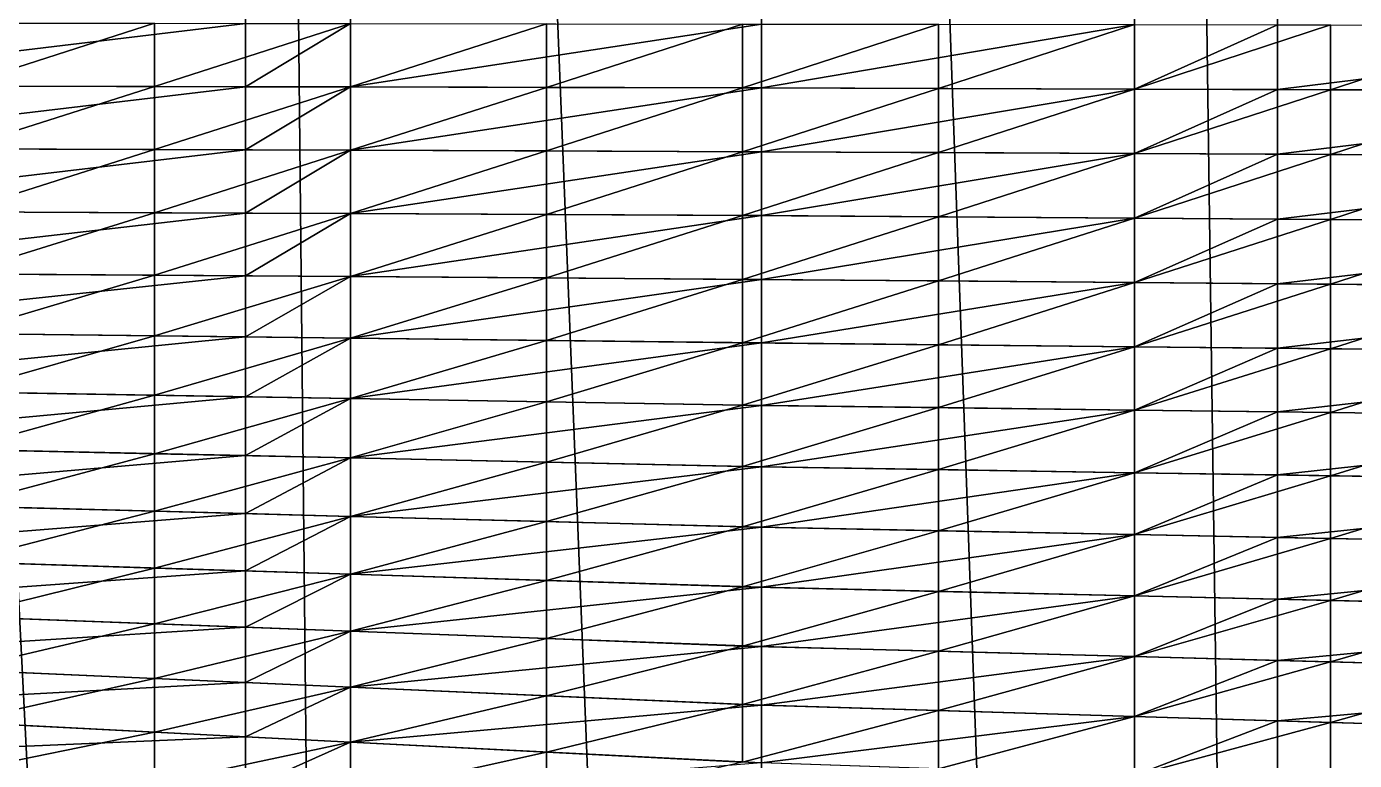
# Model space of a CAD drawing. Header units: metres. Extents: x -3 to 177, y -14 to 14.
# Drawn here: x 19.537 to 23.178, y -2.192 to -0.182 of the extents above; entities that cross this region are included whole.
import ezdxf

# ---------------------------------------------------------------- set-up
doc = ezdxf.new("R2010")
doc.units = ezdxf.units.M
doc.layers.add('ENGINE_ROOM', color=7, linetype='Continuous', true_color=0xa1acbe)
doc.layers.add('HULL', color=7, linetype='Continuous', true_color=0x528ba5)

msp = doc.modelspace()

# ---------------------------------------------------------------- linework, layer by layer
at = {"layer": 'ENGINE_ROOM'}
for points in [[(22.9665, 14.2364, 14.6066), (24.3812, -14.2976, 14.6043), (24.3812, 14.2976, 14.6043)], [(21.5517, 14.1752, 14.6089), (22.575, -14.2195, 14.6073), (22.575, 14.2195, 14.6073)], [(22.575, 14.2195, 14.6073), (22.9665, -14.2364, 14.6066), (22.9665, 14.2364, 14.6066)], [(22.575, 14.2195, 14.6073), (22.575, -14.2195, 14.6073), (22.9665, -14.2364, 14.6066)], [(22.9665, 14.2364, 14.6066), (22.9665, -14.2364, 14.6066), (24.3812, -14.2976, 14.6043)], [(20.425, 14.067, 14.613), (21.5517, -14.1752, 14.6089), (21.5517, 14.1752, 14.6089)], [(21.5517, 14.1752, 14.6089), (21.5517, -14.1752, 14.6089), (22.575, -14.2195, 14.6073)], [(20.1369, 14.0386, 14.6141), (20.425, -14.067, 14.613), (20.425, 14.067, 14.613)], [(20.425, 14.067, 14.613), (20.425, -14.067, 14.613), (21.5517, -14.1752, 14.6089)], [(18.7222, 13.8991, 14.6193), (20.1369, -14.0386, 14.6141), (20.1369, 14.0386, 14.6141)], [(20.1369, 14.0386, 14.6141), (20.1369, -14.0386, 14.6141), (20.425, -14.067, 14.613)], [(18.7222, 13.8991, 14.6193), (18.7222, -13.8991, 14.6193), (20.1369, -14.0386, 14.6141)], [(18.7222, -0.3434), (18.7222, -0.1717), (20.1369, -0.1733)], [(18.7222, -0.3434), (20.1369, -0.1733), (20.1369, -0.3466)], [(20.1369, -0.3466), (20.1369, -0.1733), (20.425, -0.1736)], [(20.1369, -0.3466), (20.425, -0.1736), (20.425, -0.3473)], [(20.425, -0.3473), (20.425, -0.1736), (21.5517, -0.175)], [(20.425, -0.3473), (21.5517, -0.175), (21.5517, -0.3499)], [(21.5517, -0.3499), (21.5517, -0.175), (22.575, -0.1767)], [(21.5517, -0.3499), (22.575, -0.1767), (22.575, -0.3533)], [(22.575, -0.3533), (22.575, -0.1767), (22.9665, -0.1773)], [(22.575, -0.3533), (22.9665, -0.1773), (22.9665, -0.3546)], [(22.9665, -0.3546), (22.9665, -0.1773), (24.3812, -0.1796)], [(22.9665, -0.3546), (24.3812, -0.1796), (24.3812, -0.3593)], [(18.7222, -0.5151), (18.7222, -0.3434), (20.1369, -0.3466)], [(18.7222, -0.5151), (20.1369, -0.3466), (20.1369, -0.52)], [(20.1369, -0.52), (20.1369, -0.3466), (20.425, -0.3473)], [(20.1369, -0.52), (20.425, -0.3473), (20.425, -0.5209)], [(20.425, -0.5209), (20.425, -0.3473), (21.5517, -0.3499)], [(20.425, -0.5209), (21.5517, -0.3499), (21.5517, -0.5249)], [(21.5517, -0.5249), (21.5517, -0.3499), (22.575, -0.3533)], [(21.5517, -0.5249), (22.575, -0.3533), (22.575, -0.53)], [(22.575, -0.53), (22.575, -0.3533), (22.9665, -0.3546)], [(22.575, -0.53), (22.9665, -0.3546), (22.9665, -0.5319)], [(22.9665, -0.5319), (22.9665, -0.3546), (24.3812, -0.3593)], [(22.9665, -0.5319), (24.3812, -0.3593), (24.3812, -0.5389)], [(18.7222, -0.6863, 0.0057), (18.7222, -0.5151), (20.1369, -0.52)], [(18.7222, -0.6863, 0.0057), (20.1369, -0.52), (20.1369, -0.693, 0.0028)], [(20.1369, -0.693, 0.0028), (20.1369, -0.52), (20.425, -0.5209)], [(20.1369, -0.693, 0.0028), (20.425, -0.5209), (20.425, -0.6944, 0.0022)], [(20.425, -0.6944, 0.0022), (20.425, -0.5209), (21.5517, -0.5249)], [(20.425, -0.6944, 0.0022), (21.5517, -0.5249), (21.5517, -0.6999)], [(21.5517, -0.6999), (21.5517, -0.5249), (22.575, -0.53)], [(21.5517, -0.6999), (22.575, -0.53), (22.575, -0.7066)], [(22.575, -0.7066), (22.575, -0.53), (22.9665, -0.5319)], [(22.575, -0.7066), (22.9665, -0.5319), (22.9665, -0.7092)], [(22.9665, -0.7092), (22.9665, -0.5319), (24.3812, -0.5389)], [(22.9665, -0.7092), (24.3812, -0.5389), (24.3812, -0.7185)], [(18.7222, -0.8553, 0.0281), (18.7222, -0.6863, 0.0057), (20.1369, -0.693, 0.0028)], [(18.7222, -0.8553, 0.0281), (20.1369, -0.693, 0.0028), (20.1369, -0.8651, 0.0138)], [(20.1369, -0.8651, 0.0138), (20.1369, -0.693, 0.0028), (20.425, -0.6944, 0.0022)], [(20.1369, -0.8651, 0.0138), (20.425, -0.6944, 0.0022), (20.425, -0.867, 0.0109)], [(20.425, -0.867, 0.0109), (20.425, -0.6944, 0.0022), (21.5517, -0.6999)], [(20.425, -0.867, 0.0109), (21.5517, -0.6999), (21.5517, -0.8749)], [(21.5517, -0.8749), (21.5517, -0.6999), (22.575, -0.7066)], [(21.5517, -0.8749), (22.575, -0.7066), (22.575, -0.8833)], [(22.575, -0.8833), (22.575, -0.7066), (22.9665, -0.7092)], [(22.575, -0.8833), (22.9665, -0.7092), (22.9665, -0.8865)], [(22.9665, -0.8865), (22.9665, -0.7092), (24.3812, -0.7185)], [(22.9665, -0.8865), (24.3812, -0.7185), (24.3812, -0.8982)], [(18.7222, -1.0156, 0.0821), (18.7222, -0.8553, 0.0281), (20.1369, -0.8651, 0.0138)], [(18.7222, -1.0156, 0.0821), (20.1369, -0.8651, 0.0138), (20.1369, -1.0322, 0.0493)], [(20.1369, -1.0322, 0.0493), (20.1369, -0.8651, 0.0138), (20.425, -0.867, 0.0109)], [(20.1369, -1.0322, 0.0493), (20.425, -0.867, 0.0109), (20.425, -1.0355, 0.0426)], [(20.425, -1.0355, 0.0426), (20.425, -0.867, 0.0109), (21.5517, -0.8749)], [(20.425, -1.0355, 0.0426), (21.5517, -0.8749), (21.5517, -1.0486, 0.0176)], [(21.5517, -1.0486, 0.0176), (21.5517, -0.8749), (22.575, -0.8833)], [(21.5517, -1.0486, 0.0176), (22.575, -0.8833), (22.575, -1.059, 0.0133)], [(22.575, -1.059, 0.0133), (22.575, -0.8833), (22.9665, -0.8865)], [(22.575, -1.059, 0.0133), (22.9665, -0.8865), (22.9665, -1.063, 0.0117)], [(22.9665, -1.063, 0.0117), (22.9665, -0.8865), (24.3812, -0.8982)], [(22.9665, -1.063, 0.0117), (24.3812, -0.8982), (24.3812, -1.0774, 0.0059)], [(18.7222, -1.1724, 0.1479), (18.7222, -1.0156, 0.0821), (20.1369, -1.0322, 0.0493)], [(18.7222, -1.1724, 0.1479), (20.1369, -1.0322, 0.0493), (20.1369, -1.1961, 0.1006)], [(20.1369, -1.1961, 0.1006), (20.1369, -1.0322, 0.0493), (20.425, -1.0355, 0.0426)], [(20.1369, -1.1961, 0.1006), (20.425, -1.0355, 0.0426), (20.425, -1.2009, 0.0909)], [(20.425, -1.2009, 0.0909), (20.425, -1.0355, 0.0426), (21.5517, -1.0486, 0.0176)], [(20.425, -1.2009, 0.0909), (21.5517, -1.0486, 0.0176), (21.5517, -1.2196, 0.0543)], [(21.5517, -1.2196, 0.0543), (21.5517, -1.0486, 0.0176), (22.575, -1.059, 0.0133)], [(21.5517, -1.2196, 0.0543), (22.575, -1.059, 0.0133), (22.575, -1.2326, 0.0412)], [(22.575, -1.2326, 0.0412), (22.575, -1.059, 0.0133), (22.9665, -1.063, 0.0117)], [(22.575, -1.2326, 0.0412), (22.9665, -1.063, 0.0117), (22.9665, -1.2376, 0.0362)], [(22.9665, -1.2376, 0.0362), (22.9665, -1.063, 0.0117), (24.3812, -1.0774, 0.0059)], [(22.9665, -1.2376, 0.0362), (24.3812, -1.0774, 0.0059), (24.3812, -1.2557, 0.0181)], [(18.7222, -1.3268, 0.2203), (18.7222, -1.1724, 0.1479), (20.1369, -1.1961, 0.1006)], [(18.7222, -1.3268, 0.2203), (20.1369, -1.1961, 0.1006), (20.1369, -1.3574, 0.1609)], [(20.1369, -1.3574, 0.1609), (20.1369, -1.1961, 0.1006), (20.425, -1.2009, 0.0909)], [(20.1369, -1.3574, 0.1609), (20.425, -1.2009, 0.0909), (20.425, -1.3636, 0.1488)], [(20.425, -1.3636, 0.1488), (20.425, -1.2009, 0.0909), (21.5517, -1.2196, 0.0543)], [(20.425, -1.3636, 0.1488), (21.5517, -1.2196, 0.0543), (21.5517, -1.3877, 0.1025)], [(21.5517, -1.3877, 0.1025), (21.5517, -1.2196, 0.0543), (22.575, -1.2326, 0.0412)], [(21.5517, -1.3877, 0.1025), (22.575, -1.2326, 0.0412), (22.575, -1.4041, 0.078)], [(22.575, -1.4041, 0.078), (22.575, -1.2326, 0.0412), (22.9665, -1.2376, 0.0362)], [(22.575, -1.4041, 0.078), (22.9665, -1.2376, 0.0362), (22.9665, -1.4103, 0.0687)], [(22.9665, -1.4103, 0.0687), (22.9665, -1.2376, 0.0362), (24.3812, -1.2557, 0.0181)], [(22.9665, -1.4103, 0.0687), (24.3812, -1.2557, 0.0181), (24.3812, -1.433, 0.0349)], [(18.7222, -1.4787, 0.2979), (18.7222, -1.3268, 0.2203), (20.1369, -1.3574, 0.1609)], [(18.7222, -1.4787, 0.2979), (20.1369, -1.3574, 0.1609), (20.1369, -1.5163, 0.2275)], [(20.1369, -1.5163, 0.2275), (20.1369, -1.3574, 0.1609), (20.425, -1.3636, 0.1488)], [(20.1369, -1.5163, 0.2275), (20.425, -1.3636, 0.1488), (20.425, -1.5239, 0.2132)], [(20.425, -1.5239, 0.2132), (20.425, -1.3636, 0.1488), (21.5517, -1.3877, 0.1025)], [(20.425, -1.5239, 0.2132), (21.5517, -1.3877, 0.1025), (21.5517, -1.5535, 0.158)], [(21.5517, -1.5535, 0.158), (21.5517, -1.3877, 0.1025), (22.575, -1.4041, 0.078)], [(21.5517, -1.5535, 0.158), (22.575, -1.4041, 0.078), (22.575, -1.5736, 0.1238)], [(22.575, -1.5736, 0.1238), (22.575, -1.4041, 0.078), (22.9665, -1.4103, 0.0687)], [(22.575, -1.5736, 0.1238), (22.9665, -1.4103, 0.0687), (22.9665, -1.5813, 0.1108)], [(22.9665, -1.5813, 0.1108), (22.9665, -1.4103, 0.0687), (24.3812, -1.433, 0.0349)], [(22.9665, -1.5813, 0.1108), (24.3812, -1.433, 0.0349), (24.3812, -1.6091, 0.0636)], [(18.7222, -1.6283, 0.3799), (18.7222, -1.4787, 0.2979), (20.1369, -1.5163, 0.2275)], [(18.7222, -1.6283, 0.3799), (20.1369, -1.5163, 0.2275), (20.1369, -1.6733, 0.2986)], [(20.1369, -1.6733, 0.2986), (20.1369, -1.5163, 0.2275), (20.425, -1.5239, 0.2132)], [(20.1369, -1.6733, 0.2986), (20.425, -1.5239, 0.2132), (20.425, -1.6824, 0.2821)], [(20.425, -1.6824, 0.2821), (20.425, -1.5239, 0.2132), (21.5517, -1.5535, 0.158)], [(20.425, -1.6824, 0.2821), (21.5517, -1.5535, 0.158), (21.5517, -1.7177, 0.2182)], [(21.5517, -1.7177, 0.2182), (21.5517, -1.5535, 0.158), (22.575, -1.5736, 0.1238)], [(21.5517, -1.7177, 0.2182), (22.575, -1.5736, 0.1238), (22.575, -1.7416, 0.176)], [(22.575, -1.7416, 0.176), (22.575, -1.5736, 0.1238), (22.9665, -1.5813, 0.1108)], [(22.575, -1.7416, 0.176), (22.9665, -1.5813, 0.1108), (22.9665, -1.7507, 0.1599)], [(22.9665, -1.7507, 0.1599), (22.9665, -1.5813, 0.1108), (24.3812, -1.6091, 0.0636)], [(18.7222, -1.7742, 0.468), (18.7222, -1.6283, 0.3799), (20.1369, -1.6733, 0.2986)], [(22.9665, -1.7507, 0.1599), (24.3812, -1.6091, 0.0636), (24.3812, -1.7837, 0.1017)], [(18.7222, -1.7742, 0.468), (20.1369, -1.6733, 0.2986), (20.1369, -1.8275, 0.3749)], [(20.1369, -1.8275, 0.3749), (20.1369, -1.6733, 0.2986), (20.425, -1.6824, 0.2821)], [(20.1369, -1.8275, 0.3749), (20.425, -1.6824, 0.2821), (20.425, -1.8384, 0.3559)], [(20.425, -1.8384, 0.3559), (20.425, -1.6824, 0.2821), (21.5517, -1.7177, 0.2182)], [(20.425, -1.8384, 0.3559), (21.5517, -1.7177, 0.2182), (21.5517, -1.8803, 0.2828)], [(21.5517, -1.8803, 0.2828), (21.5517, -1.7177, 0.2182), (22.575, -1.7416, 0.176)], [(21.5517, -1.8803, 0.2828), (22.575, -1.7416, 0.176), (22.575, -1.9077, 0.2349)], [(22.575, -1.9077, 0.2349), (22.575, -1.7416, 0.176), (22.9665, -1.7507, 0.1599)], [(18.7222, -1.9165, 0.5615), (18.7222, -1.7742, 0.468), (20.1369, -1.8275, 0.3749)], [(22.575, -1.9077, 0.2349), (22.9665, -1.7507, 0.1599), (22.9665, -1.9182, 0.2166)], [(22.9665, -1.9182, 0.2166), (22.9665, -1.7507, 0.1599), (24.3812, -1.7837, 0.1017)], [(22.9665, -1.9182, 0.2166), (24.3812, -1.7837, 0.1017), (24.3812, -1.9561, 0.1504)], [(18.7222, -1.9165, 0.5615), (20.1369, -1.8275, 0.3749), (20.1369, -1.9789, 0.4566)], [(20.1369, -1.9789, 0.4566), (20.1369, -1.8275, 0.3749), (20.425, -1.8384, 0.3559)], [(20.1369, -1.9789, 0.4566), (20.425, -1.8384, 0.3559), (20.425, -1.9916, 0.4352)], [(20.425, -1.9916, 0.4352), (20.425, -1.8384, 0.3559), (21.5517, -1.8803, 0.2828)], [(20.425, -1.9916, 0.4352), (21.5517, -1.8803, 0.2828), (21.5517, -2.0406, 0.3527)], [(21.5517, -2.0406, 0.3527), (21.5517, -1.8803, 0.2828), (22.575, -1.9077, 0.2349)], [(18.7222, -2.055, 0.6604), (18.7222, -1.9165, 0.5615), (20.1369, -1.9789, 0.4566)], [(21.5517, -2.0406, 0.3527), (22.575, -1.9077, 0.2349), (22.575, -2.0717, 0.2996)], [(22.575, -2.0717, 0.2996), (22.575, -1.9077, 0.2349), (22.9665, -1.9182, 0.2166)], [(22.575, -2.0717, 0.2996), (22.9665, -1.9182, 0.2166), (22.9665, -2.0836, 0.2793)], [(22.9665, -2.0836, 0.2793), (22.9665, -1.9182, 0.2166), (24.3812, -1.9561, 0.1504)], [(22.9665, -2.0836, 0.2793), (24.3812, -1.9561, 0.1504), (24.3812, -2.1265, 0.2059)], [(18.7222, -2.055, 0.6604), (20.1369, -1.9789, 0.4566), (20.1369, -2.1273, 0.5432)], [(20.1369, -2.1273, 0.5432), (20.1369, -1.9789, 0.4566), (20.425, -1.9916, 0.4352)], [(20.1369, -2.1273, 0.5432), (20.425, -1.9916, 0.4352), (20.425, -2.1421, 0.5194)], [(20.425, -2.1421, 0.5194), (20.425, -1.9916, 0.4352), (21.5517, -2.0406, 0.3527)], [(18.7222, -2.1876, 0.7666), (18.7222, -2.055, 0.6604), (20.1369, -2.1273, 0.5432)], [(20.425, -2.1421, 0.5194), (21.5517, -2.0406, 0.3527), (21.5517, -2.1988, 0.4274)], [(21.5517, -2.1988, 0.4274), (21.5517, -2.0406, 0.3527), (22.575, -2.0717, 0.2996)], [(21.5517, -2.1988, 0.4274), (22.575, -2.0717, 0.2996), (22.575, -2.2339, 0.3685)], [(22.575, -2.2339, 0.3685), (22.575, -2.0717, 0.2996), (22.9665, -2.0836, 0.2793)], [(22.575, -2.2339, 0.3685), (22.9665, -2.0836, 0.2793), (22.9665, -2.2473, 0.3459)], [(22.9665, -2.2473, 0.3459), (22.9665, -2.0836, 0.2793), (24.3812, -2.1265, 0.2059)], [(18.7222, -2.1876, 0.7666), (20.1369, -2.1273, 0.5432), (20.1369, -2.2713, 0.6365)], [(20.1369, -2.2713, 0.6365), (20.1369, -2.1273, 0.5432), (20.425, -2.1421, 0.5194)], [(20.1369, -2.2713, 0.6365), (20.425, -2.1421, 0.5194), (20.425, -2.2884, 0.6101)], [(20.425, -2.2884, 0.6101), (20.425, -2.1421, 0.5194), (21.5517, -2.1988, 0.4274)], [(22.9665, -2.2473, 0.3459), (24.3812, -2.1265, 0.2059), (24.3812, -2.2957, 0.2645)], [(18.7222, -2.314, 0.8797), (18.7222, -2.1876, 0.7666), (20.1369, -2.2713, 0.6365)]]:
    msp.add_3dface(points, dxfattribs=at)
at = {"layer": 'HULL'}
for points in [[(19.35, -0.3448), (19.35, -0.1724), (19.8875, -0.173)], [(19.35, -0.3448), (19.8875, -0.173), (19.8875, -0.3461)], [(19.8875, -0.3461), (19.8875, -0.173), (20.425, -0.1736)], [(19.8875, -0.3461), (20.425, -0.1736), (20.425, -0.3473)], [(20.425, -0.3473), (20.425, -0.1736), (20.9625, -0.1743)], [(20.425, -0.3473), (20.9625, -0.1743), (20.9625, -0.3485)], [(20.9625, -0.3485), (20.9625, -0.1743), (21.5, -0.1749)], [(20.9625, -0.3485), (21.5, -0.1749), (21.5, -0.3498)], [(21.5, -0.3498), (21.5, -0.1749), (22.0375, -0.1758)], [(21.5, -0.3498), (22.0375, -0.1758), (22.0375, -0.3515)], [(22.0375, -0.3515), (22.0375, -0.1758), (22.575, -0.1767)], [(22.0375, -0.3515), (22.575, -0.1767), (22.575, -0.3533)], [(22.575, -0.3533), (22.575, -0.1767), (23.1125, -0.1775)], [(22.575, -0.3533), (23.1125, -0.1775), (23.1125, -0.3551)], [(23.1125, -0.3551), (23.1125, -0.1775), (23.65, -0.1784)], [(23.1125, -0.3551), (23.65, -0.1784), (23.65, -0.3569)], [(19.35, -0.5172), (19.35, -0.3448), (19.8875, -0.3461)], [(19.35, -0.5172), (19.8875, -0.3461), (19.8875, -0.5191)], [(19.8875, -0.5191), (19.8875, -0.3461), (20.425, -0.3473)], [(19.8875, -0.5191), (20.425, -0.3473), (20.425, -0.5209)], [(20.425, -0.5209), (20.425, -0.3473), (20.9625, -0.3485)], [(20.425, -0.5209), (20.9625, -0.3485), (20.9625, -0.5228)], [(20.9625, -0.5228), (20.9625, -0.3485), (21.5, -0.3498)], [(20.9625, -0.5228), (21.5, -0.3498), (21.5, -0.5247)], [(21.5, -0.5247), (21.5, -0.3498), (22.0375, -0.3515)], [(21.5, -0.5247), (22.0375, -0.3515), (22.0375, -0.5273)], [(22.0375, -0.5273), (22.0375, -0.3515), (22.575, -0.3533)], [(22.0375, -0.5273), (22.575, -0.3533), (22.575, -0.53)], [(22.575, -0.53), (22.575, -0.3533), (23.1125, -0.3551)], [(22.575, -0.53), (23.1125, -0.3551), (23.1125, -0.5326)], [(23.1125, -0.5326), (23.1125, -0.3551), (23.65, -0.3569)], [(23.1125, -0.5326), (23.65, -0.3569), (23.65, -0.5353)], [(19.35, -0.6893, 0.0044), (19.35, -0.5172), (19.8875, -0.5191)], [(19.35, -0.6893, 0.0044), (19.8875, -0.5191), (19.8875, -0.6918, 0.0033)], [(19.8875, -0.6918, 0.0033), (19.8875, -0.5191), (20.425, -0.5209)], [(19.8875, -0.6918, 0.0033), (20.425, -0.5209), (20.425, -0.6944, 0.0022)], [(20.425, -0.6944, 0.0022), (20.425, -0.5209), (20.9625, -0.5228)], [(20.425, -0.6944, 0.0022), (20.9625, -0.5228), (20.9625, -0.697, 0.0011)], [(20.9625, -0.697, 0.0011), (20.9625, -0.5228), (21.5, -0.5247)], [(20.9625, -0.697, 0.0011), (21.5, -0.5247), (21.5, -0.6995)], [(21.5, -0.6995), (21.5, -0.5247), (22.0375, -0.5273)], [(21.5, -0.6995), (22.0375, -0.5273), (22.0375, -0.7031)], [(22.0375, -0.7031), (22.0375, -0.5273), (22.575, -0.53)], [(22.0375, -0.7031), (22.575, -0.53), (22.575, -0.7066)], [(22.575, -0.7066), (22.575, -0.53), (23.1125, -0.5326)], [(22.575, -0.7066), (23.1125, -0.5326), (23.1125, -0.7102)], [(23.1125, -0.7102), (23.1125, -0.5326), (23.65, -0.5353)], [(23.1125, -0.7102), (23.65, -0.5353), (23.65, -0.7137)], [(19.35, -0.8596, 0.0217), (19.35, -0.6893, 0.0044), (19.8875, -0.6918, 0.0033)], [(19.35, -0.8596, 0.0217), (19.8875, -0.6918, 0.0033), (19.8875, -0.8633, 0.0163)], [(19.8875, -0.8633, 0.0163), (19.8875, -0.6918, 0.0033), (20.425, -0.6944, 0.0022)], [(19.8875, -0.8633, 0.0163), (20.425, -0.6944, 0.0022), (20.425, -0.867, 0.0109)], [(20.425, -0.867, 0.0109), (20.425, -0.6944, 0.0022), (20.9625, -0.697, 0.0011)], [(20.425, -0.867, 0.0109), (20.9625, -0.697, 0.0011), (20.9625, -0.8707, 0.0054)], [(20.9625, -0.8707, 0.0054), (20.9625, -0.697, 0.0011), (21.5, -0.6995)], [(20.9625, -0.8707, 0.0054), (21.5, -0.6995), (21.5, -0.8744)], [(21.5, -0.8744), (21.5, -0.6995), (22.0375, -0.7031)], [(21.5, -0.8744), (22.0375, -0.7031), (22.0375, -0.8789)], [(22.0375, -0.8789), (22.0375, -0.7031), (22.575, -0.7066)], [(22.0375, -0.8789), (22.575, -0.7066), (22.575, -0.8833)], [(22.575, -0.8833), (22.575, -0.7066), (23.1125, -0.7102)], [(22.575, -0.8833), (23.1125, -0.7102), (23.1125, -0.8877)], [(23.1125, -0.8877), (23.1125, -0.7102), (23.65, -0.7137)], [(23.1125, -0.8877), (23.65, -0.7137), (23.65, -0.8921)], [(19.35, -1.023, 0.0675), (19.35, -0.8596, 0.0217), (19.8875, -0.8633, 0.0163)], [(19.35, -1.023, 0.0675), (19.8875, -0.8633, 0.0163), (19.8875, -1.0292, 0.0551)], [(19.8875, -1.0292, 0.0551), (19.8875, -0.8633, 0.0163), (20.425, -0.867, 0.0109)], [(19.8875, -1.0292, 0.0551), (20.425, -0.867, 0.0109), (20.425, -1.0355, 0.0426)], [(20.425, -1.0355, 0.0426), (20.425, -0.867, 0.0109), (20.9625, -0.8707, 0.0054)], [(20.425, -1.0355, 0.0426), (20.9625, -0.8707, 0.0054), (20.9625, -1.0418, 0.0302)], [(20.9625, -1.0418, 0.0302), (20.9625, -0.8707, 0.0054), (21.5, -0.8744)], [(20.9625, -1.0418, 0.0302), (21.5, -0.8744), (21.5, -1.0481, 0.0178)], [(21.5, -1.0481, 0.0178), (21.5, -0.8744), (22.0375, -0.8789)], [(21.5, -1.0481, 0.0178), (22.0375, -0.8789), (22.0375, -1.0536, 0.0155)], [(22.0375, -1.0536, 0.0155), (22.0375, -0.8789), (22.575, -0.8833)], [(22.0375, -1.0536, 0.0155), (22.575, -0.8833), (22.575, -1.059, 0.0133)], [(22.575, -1.059, 0.0133), (22.575, -0.8833), (23.1125, -0.8877)], [(22.575, -1.059, 0.0133), (23.1125, -0.8877), (23.1125, -1.0645, 0.0111)], [(23.1125, -1.0645, 0.0111), (23.1125, -0.8877), (23.65, -0.8921)], [(23.1125, -1.0645, 0.0111), (23.65, -0.8921), (23.65, -1.07, 0.0089)], [(19.35, -1.1829, 0.1269), (19.35, -1.023, 0.0675), (19.8875, -1.0292, 0.0551)], [(19.35, -1.1829, 0.1269), (19.8875, -1.0292, 0.0551), (19.8875, -1.1919, 0.1089)], [(19.8875, -1.1919, 0.1089), (19.8875, -1.0292, 0.0551), (20.425, -1.0355, 0.0426)], [(19.8875, -1.1919, 0.1089), (20.425, -1.0355, 0.0426), (20.425, -1.2009, 0.0909)], [(20.425, -1.2009, 0.0909), (20.425, -1.0355, 0.0426), (20.9625, -1.0418, 0.0302)], [(20.425, -1.2009, 0.0909), (20.9625, -1.0418, 0.0302), (20.9625, -1.2099, 0.0729)], [(20.9625, -1.2099, 0.0729), (20.9625, -1.0418, 0.0302), (21.5, -1.0481, 0.0178)], [(20.9625, -1.2099, 0.0729), (21.5, -1.0481, 0.0178), (21.5, -1.2189, 0.055)], [(21.5, -1.2189, 0.055), (21.5, -1.0481, 0.0178), (22.0375, -1.0536, 0.0155)], [(21.5, -1.2189, 0.055), (22.0375, -1.0536, 0.0155), (22.0375, -1.2258, 0.0481)], [(22.0375, -1.2258, 0.0481), (22.0375, -1.0536, 0.0155), (22.575, -1.059, 0.0133)], [(22.0375, -1.2258, 0.0481), (22.575, -1.059, 0.0133), (22.575, -1.2326, 0.0412)], [(22.575, -1.2326, 0.0412), (22.575, -1.059, 0.0133), (23.1125, -1.0645, 0.0111)], [(22.575, -1.2326, 0.0412), (23.1125, -1.0645, 0.0111), (23.1125, -1.2395, 0.0343)], [(23.1125, -1.2395, 0.0343), (23.1125, -1.0645, 0.0111), (23.65, -1.07, 0.0089)], [(23.1125, -1.2395, 0.0343), (23.65, -1.07, 0.0089), (23.65, -1.2463, 0.0275)], [(19.35, -1.3404, 0.1939), (19.35, -1.1829, 0.1269), (19.8875, -1.1919, 0.1089)], [(19.35, -1.3404, 0.1939), (19.8875, -1.1919, 0.1089), (19.8875, -1.352, 0.1714)], [(19.8875, -1.352, 0.1714), (19.8875, -1.1919, 0.1089), (20.425, -1.2009, 0.0909)], [(19.8875, -1.352, 0.1714), (20.425, -1.2009, 0.0909), (20.425, -1.3636, 0.1488)], [(20.425, -1.3636, 0.1488), (20.425, -1.2009, 0.0909), (20.9625, -1.2099, 0.0729)], [(20.425, -1.3636, 0.1488), (20.9625, -1.2099, 0.0729), (20.9625, -1.3752, 0.1263)], [(20.9625, -1.3752, 0.1263), (20.9625, -1.2099, 0.0729), (21.5, -1.2189, 0.055)], [(20.9625, -1.3752, 0.1263), (21.5, -1.2189, 0.055), (21.5, -1.3868, 0.1037)], [(21.5, -1.3868, 0.1037), (21.5, -1.2189, 0.055), (22.0375, -1.2258, 0.0481)], [(21.5, -1.3868, 0.1037), (22.0375, -1.2258, 0.0481), (22.0375, -1.3954, 0.0909)], [(22.0375, -1.3954, 0.0909), (22.0375, -1.2258, 0.0481), (22.575, -1.2326, 0.0412)], [(22.0375, -1.3954, 0.0909), (22.575, -1.2326, 0.0412), (22.575, -1.4041, 0.078)], [(22.575, -1.4041, 0.078), (22.575, -1.2326, 0.0412), (23.1125, -1.2395, 0.0343)], [(22.575, -1.4041, 0.078), (23.1125, -1.2395, 0.0343), (23.1125, -1.4127, 0.0652)], [(23.1125, -1.4127, 0.0652), (23.1125, -1.2395, 0.0343), (23.65, -1.2463, 0.0275)], [(23.1125, -1.4127, 0.0652), (23.65, -1.2463, 0.0275), (23.65, -1.4213, 0.0523)], [(19.35, -1.4954, 0.2667), (19.35, -1.3404, 0.1939), (19.8875, -1.352, 0.1714)], [(19.35, -1.4954, 0.2667), (19.8875, -1.352, 0.1714), (19.8875, -1.5097, 0.2399)], [(19.8875, -1.5097, 0.2399), (19.8875, -1.352, 0.1714), (20.425, -1.3636, 0.1488)], [(19.8875, -1.5097, 0.2399), (20.425, -1.3636, 0.1488), (20.425, -1.5239, 0.2132)], [(20.425, -1.5239, 0.2132), (20.425, -1.3636, 0.1488), (20.9625, -1.3752, 0.1263)], [(20.425, -1.5239, 0.2132), (20.9625, -1.3752, 0.1263), (20.9625, -1.5382, 0.1864)], [(20.9625, -1.5382, 0.1864), (20.9625, -1.3752, 0.1263), (21.5, -1.3868, 0.1037)], [(20.9625, -1.5382, 0.1864), (21.5, -1.3868, 0.1037), (21.5, -1.5525, 0.1597)], [(21.5, -1.5525, 0.1597), (21.5, -1.3868, 0.1037), (22.0375, -1.3954, 0.0909)], [(21.5, -1.5525, 0.1597), (22.0375, -1.3954, 0.0909), (22.0375, -1.5631, 0.1418)], [(22.0375, -1.5631, 0.1418), (22.0375, -1.3954, 0.0909), (22.575, -1.4041, 0.078)], [(22.0375, -1.5631, 0.1418), (22.575, -1.4041, 0.078), (22.575, -1.5736, 0.1238)], [(22.575, -1.5736, 0.1238), (22.575, -1.4041, 0.078), (23.1125, -1.4127, 0.0652)], [(22.575, -1.5736, 0.1238), (23.1125, -1.4127, 0.0652), (23.1125, -1.5842, 0.1059)], [(23.1125, -1.5842, 0.1059), (23.1125, -1.4127, 0.0652), (23.65, -1.4213, 0.0523)], [(23.1125, -1.5842, 0.1059), (23.65, -1.4213, 0.0523), (23.65, -1.5947, 0.088)], [(19.35, -1.6483, 0.3439), (19.35, -1.4954, 0.2667), (19.8875, -1.5097, 0.2399)], [(19.35, -1.6483, 0.3439), (19.8875, -1.5097, 0.2399), (19.8875, -1.6653, 0.313)], [(19.8875, -1.6653, 0.313), (19.8875, -1.5097, 0.2399), (20.425, -1.5239, 0.2132)], [(19.8875, -1.6653, 0.313), (20.425, -1.5239, 0.2132), (20.425, -1.6824, 0.2821)], [(20.425, -1.6824, 0.2821), (20.425, -1.5239, 0.2132), (20.9625, -1.5382, 0.1864)], [(20.425, -1.6824, 0.2821), (20.9625, -1.5382, 0.1864), (20.9625, -1.6995, 0.2512)], [(20.9625, -1.6995, 0.2512), (20.9625, -1.5382, 0.1864), (21.5, -1.5525, 0.1597)], [(20.9625, -1.6995, 0.2512), (21.5, -1.5525, 0.1597), (21.5, -1.7165, 0.2203)], [(21.5, -1.7165, 0.2203), (21.5, -1.5525, 0.1597), (22.0375, -1.5631, 0.1418)], [(21.5, -1.7165, 0.2203), (22.0375, -1.5631, 0.1418), (22.0375, -1.7291, 0.1982)], [(22.0375, -1.7291, 0.1982), (22.0375, -1.5631, 0.1418), (22.575, -1.5736, 0.1238)], [(22.0375, -1.7291, 0.1982), (22.575, -1.5736, 0.1238), (22.575, -1.7416, 0.176)], [(22.575, -1.7416, 0.176), (22.575, -1.5736, 0.1238), (23.1125, -1.5842, 0.1059)], [(22.575, -1.7416, 0.176), (23.1125, -1.5842, 0.1059), (23.1125, -1.7541, 0.1539)], [(23.1125, -1.7541, 0.1539), (23.1125, -1.5842, 0.1059), (23.65, -1.5947, 0.088)], [(23.1125, -1.7541, 0.1539), (23.65, -1.5947, 0.088), (23.65, -1.7666, 0.1318)], [(19.35, -1.7979, 0.4267), (19.35, -1.6483, 0.3439), (19.8875, -1.6653, 0.313)], [(19.35, -1.7979, 0.4267), (19.8875, -1.6653, 0.313), (19.8875, -1.8181, 0.3913)], [(19.8875, -1.8181, 0.3913), (19.8875, -1.6653, 0.313), (20.425, -1.6824, 0.2821)], [(19.8875, -1.8181, 0.3913), (20.425, -1.6824, 0.2821), (20.425, -1.8384, 0.3559)], [(20.425, -1.8384, 0.3559), (20.425, -1.6824, 0.2821), (20.9625, -1.6995, 0.2512)], [(20.425, -1.8384, 0.3559), (20.9625, -1.6995, 0.2512), (20.9625, -1.8587, 0.3206)], [(20.9625, -1.8587, 0.3206), (20.9625, -1.6995, 0.2512), (21.5, -1.7165, 0.2203)], [(20.9625, -1.8587, 0.3206), (21.5, -1.7165, 0.2203), (21.5, -1.8789, 0.2852)], [(21.5, -1.8789, 0.2852), (21.5, -1.7165, 0.2203), (22.0375, -1.7291, 0.1982)], [(21.5, -1.8789, 0.2852), (22.0375, -1.7291, 0.1982), (22.0375, -1.8933, 0.26)], [(22.0375, -1.8933, 0.26), (22.0375, -1.7291, 0.1982), (22.575, -1.7416, 0.176)], [(22.0375, -1.8933, 0.26), (22.575, -1.7416, 0.176), (22.575, -1.9077, 0.2349)], [(22.575, -1.9077, 0.2349), (22.575, -1.7416, 0.176), (23.1125, -1.7541, 0.1539)], [(22.575, -1.9077, 0.2349), (23.1125, -1.7541, 0.1539), (23.1125, -1.9221, 0.2097)], [(23.1125, -1.9221, 0.2097), (23.1125, -1.7541, 0.1539), (23.65, -1.7666, 0.1318)], [(23.1125, -1.9221, 0.2097), (23.65, -1.7666, 0.1318), (23.65, -1.9365, 0.1846)], [(19.35, -1.9442, 0.5149), (19.35, -1.7979, 0.4267), (19.8875, -1.8181, 0.3913)], [(19.35, -1.9442, 0.5149), (19.8875, -1.8181, 0.3913), (19.8875, -1.9679, 0.4751)], [(19.8875, -1.9679, 0.4751), (19.8875, -1.8181, 0.3913), (20.425, -1.8384, 0.3559)], [(19.8875, -1.9679, 0.4751), (20.425, -1.8384, 0.3559), (20.425, -1.9916, 0.4352)], [(20.425, -1.9916, 0.4352), (20.425, -1.8384, 0.3559), (20.9625, -1.8587, 0.3206)], [(20.425, -1.9916, 0.4352), (20.9625, -1.8587, 0.3206), (20.9625, -2.0153, 0.3953)], [(20.9625, -2.0153, 0.3953), (20.9625, -1.8587, 0.3206), (21.5, -1.8789, 0.2852)], [(20.9625, -2.0153, 0.3953), (21.5, -1.8789, 0.2852), (21.5, -2.0391, 0.3554)], [(21.5, -2.0391, 0.3554), (21.5, -1.8789, 0.2852), (22.0375, -1.8933, 0.26)], [(21.5, -2.0391, 0.3554), (22.0375, -1.8933, 0.26), (22.0375, -2.0554, 0.3275)], [(22.0375, -2.0554, 0.3275), (22.0375, -1.8933, 0.26), (22.575, -1.9077, 0.2349)], [(22.0375, -2.0554, 0.3275), (22.575, -1.9077, 0.2349), (22.575, -2.0717, 0.2996)], [(22.575, -2.0717, 0.2996), (22.575, -1.9077, 0.2349), (23.1125, -1.9221, 0.2097)], [(22.575, -2.0717, 0.2996), (23.1125, -1.9221, 0.2097), (23.1125, -2.088, 0.2717)], [(23.1125, -2.088, 0.2717), (23.1125, -1.9221, 0.2097), (23.65, -1.9365, 0.1846)], [(19.35, -2.0871, 0.6084), (19.35, -1.9442, 0.5149), (19.8875, -1.9679, 0.4751)], [(23.1125, -2.088, 0.2717), (23.65, -1.9365, 0.1846), (23.65, -2.1043, 0.2438)], [(19.35, -2.0871, 0.6084), (19.8875, -1.9679, 0.4751), (19.8875, -2.1146, 0.5639)], [(19.8875, -2.1146, 0.5639), (19.8875, -1.9679, 0.4751), (20.425, -1.9916, 0.4352)], [(19.8875, -2.1146, 0.5639), (20.425, -1.9916, 0.4352), (20.425, -2.1421, 0.5194)], [(20.425, -2.1421, 0.5194), (20.425, -1.9916, 0.4352), (20.9625, -2.0153, 0.3953)], [(20.425, -2.1421, 0.5194), (20.9625, -2.0153, 0.3953), (20.9625, -2.1696, 0.4749)], [(20.9625, -2.1696, 0.4749), (20.9625, -2.0153, 0.3953), (21.5, -2.0391, 0.3554)], [(20.9625, -2.1696, 0.4749), (21.5, -2.0391, 0.3554), (21.5, -2.1971, 0.4304)], [(21.5, -2.1971, 0.4304), (21.5, -2.0391, 0.3554), (22.0375, -2.0554, 0.3275)], [(21.5, -2.1971, 0.4304), (22.0375, -2.0554, 0.3275), (22.0375, -2.2155, 0.3994)], [(22.0375, -2.2155, 0.3994), (22.0375, -2.0554, 0.3275), (22.575, -2.0717, 0.2996)], [(22.0375, -2.2155, 0.3994), (22.575, -2.0717, 0.2996), (22.575, -2.2339, 0.3685)], [(22.575, -2.2339, 0.3685), (22.575, -2.0717, 0.2996), (23.1125, -2.088, 0.2717)], [(19.35, -2.2247, 0.7089), (19.35, -2.0871, 0.6084), (19.8875, -2.1146, 0.5639)], [(22.575, -2.2339, 0.3685), (23.1125, -2.088, 0.2717), (23.1125, -2.2523, 0.3375)], [(23.1125, -2.2523, 0.3375), (23.1125, -2.088, 0.2717), (23.65, -2.1043, 0.2438)], [(23.1125, -2.2523, 0.3375), (23.65, -2.1043, 0.2438), (23.65, -2.2707, 0.3066)], [(19.35, -2.2247, 0.7089), (19.8875, -2.1146, 0.5639), (19.8875, -2.2566, 0.6595)], [(19.8875, -2.2566, 0.6595), (19.8875, -2.1146, 0.5639), (20.425, -2.1421, 0.5194)], [(19.8875, -2.2566, 0.6595), (20.425, -2.1421, 0.5194), (20.425, -2.2884, 0.6101)], [(20.425, -2.2884, 0.6101), (20.425, -2.1421, 0.5194), (20.9625, -2.1696, 0.4749)], [(20.425, -2.2884, 0.6101), (20.9625, -2.1696, 0.4749), (20.9625, -2.3202, 0.5607)], [(20.9625, -2.3202, 0.5607), (20.9625, -2.1696, 0.4749), (21.5, -2.1971, 0.4304)]]:
    msp.add_3dface(points, dxfattribs=at)

doc.saveas('drawing.dxf')
